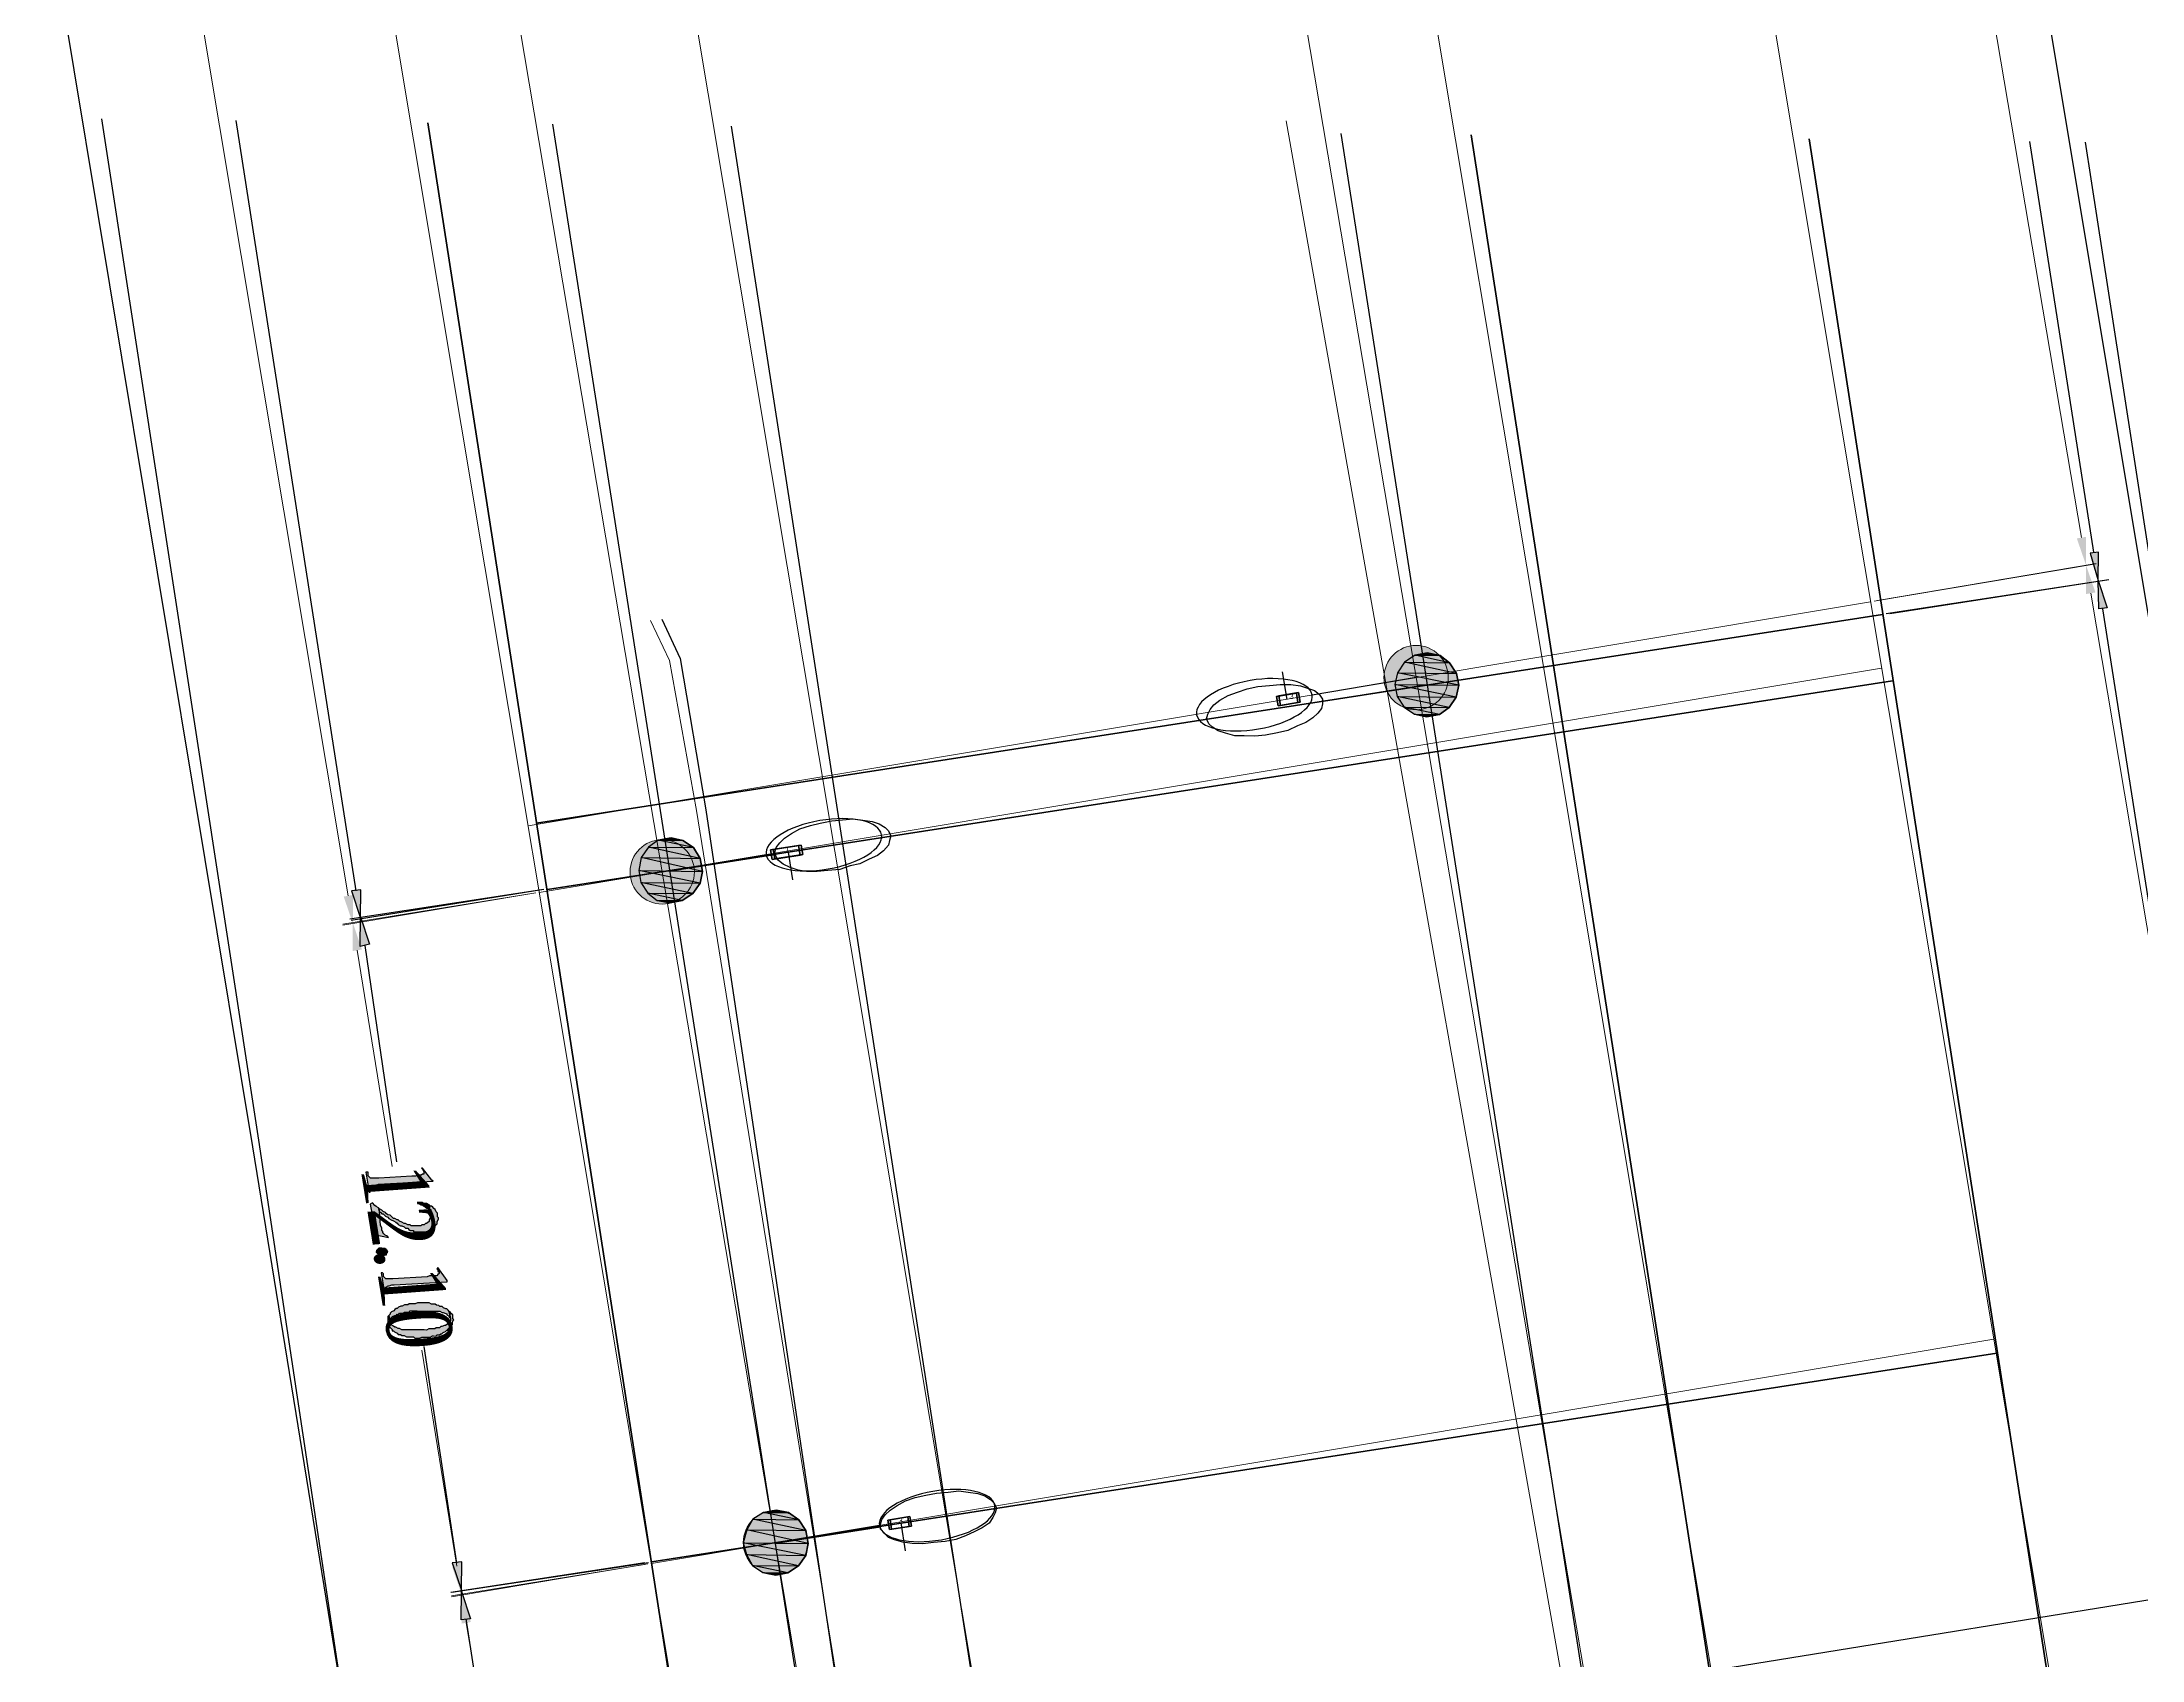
# Model space of a CAD drawing. Extents: x 2474 to 3317, y 1800 to 4862.
# Drawn here: x 2724.83 to 2762.17, y 4023.22 to 4052 of the extents above; entities that cross this region are included whole.
import ezdxf

# ---------------------------------------------------------------- set-up
doc = ezdxf.new("R2010")
doc.units = 0
doc.header["$MEASUREMENT"] = 0
for name, color, linetype in [('at_Entity', 7, 'Continuous'), ('at_Solid', 7, 'Continuous'), ('DLXLUM01', 2, 'Continuous'), ('DLXLUM03', 3, 'Continuous'), ('DLXLUMEX', 2, 'Continuous'), ('DLXSCENE', 7, 'Continuous')]:
    doc.layers.add(name, color=color, linetype=linetype)
doc.layers.add('ОСВЕЩЕНИЕ', color=7, linetype='Continuous', lineweight=15)
doc.layers.add('ситуация', color=7, linetype='Continuous', lineweight=15)
doc.styles.add('стиль2', font='times.ttf', dxfattribs={"width": 0.85, "oblique": 5, "height": 1.15})

# ---------------------------------------------------------------- blocks, each defined once
blk = doc.blocks.new('*U125')
for p, q in [((0.163, 0.112), (-0.19, 0.056)), ((-0.19, 0.056), (0.163, 0.112)), ((-0.151, 0.062), (-0.19, 0.056)), ((-0.19, 0.056), (-0.151, 0.062)), ((-0.19, 0.056), (-0.163, -0.112)), ((-0.163, -0.112), (-0.19, 0.056)), ((0.202, 0.118), (-0.151, 0.062)), ((-0.151, 0.062), (0.202, 0.118)), ((-0.151, 0.062), (-0.124, -0.106)), ((-0.124, -0.106), (-0.151, 0.062)), ((0.163, 0.112), (0.202, 0.118)), ((0.202, 0.118), (0.163, 0.112)), ((0.19, -0.056), (0.163, 0.112)), ((0.163, 0.112), (0.19, -0.056)), ((0.228, -0.05), (0.202, 0.118)), ((0.202, 0.118), (0.228, -0.05)), ((-0.163, -0.112), (0.19, -0.056)), ((0.19, -0.056), (-0.163, -0.112)), ((-0.163, -0.112), (-0.124, -0.106)), ((-0.124, -0.106), (-0.163, -0.112)), ((-0.124, -0.106), (0.228, -0.05)), ((0.228, -0.05), (-0.124, -0.106)), ((0.19, -0.056), (0.228, -0.05)), ((0.228, -0.05), (0.19, -0.056))]:
    blk.add_line(p, q)
at = {"color": 1}
blk.add_line((0.039, 0.006), (0.116, -0.488), dxfattribs=at)
at = {"layer": 'DLXLUMEX', "color": 7}
blk.add_text('3', height=0.1, dxfattribs=at).set_placement((0, 0))
blk = doc.blocks.new('*U126')
for p, q in [((0.235, 0.123), (-0.262, 0.045)), ((-0.262, 0.045), (0.235, 0.123)), ((-0.214, 0.053), (-0.262, 0.045)), ((-0.262, 0.045), (-0.214, 0.053)), ((-0.262, 0.045), (-0.235, -0.123)), ((-0.235, -0.123), (-0.262, 0.045)), ((0.283, 0.13), (-0.214, 0.053)), ((-0.214, 0.053), (0.283, 0.13)), ((-0.214, 0.053), (-0.187, -0.115)), ((-0.187, -0.115), (-0.214, 0.053)), ((0.235, 0.123), (0.283, 0.13)), ((0.283, 0.13), (0.235, 0.123)), ((0.262, -0.045), (0.235, 0.123)), ((0.235, 0.123), (0.262, -0.045)), ((0.31, -0.038), (0.283, 0.13)), ((0.283, 0.13), (0.31, -0.038)), ((-0.235, -0.123), (0.262, -0.045)), ((0.262, -0.045), (-0.235, -0.123)), ((-0.235, -0.123), (-0.187, -0.115)), ((-0.187, -0.115), (-0.235, -0.123)), ((-0.187, -0.115), (0.31, -0.038)), ((0.31, -0.038), (-0.187, -0.115)), ((0.262, -0.045), (0.31, -0.038)), ((0.31, -0.038), (0.262, -0.045))]:
    blk.add_line(p, q)
at = {"color": 1}
blk.add_line((0.048, 0.008), (0.125, -0.486), dxfattribs=at)
at = {"layer": 'DLXLUMEX', "color": 7}
blk.add_text('1', height=0.1, dxfattribs=at).set_placement((0, 0))
blk = doc.blocks.new('*U127')
at = {"color": 1}
blk.add_line((-0.039, -0.007), (-0.123, 0.486), dxfattribs=at)
for p, q in [((0.123, 0.107), (-0.229, 0.047)), ((-0.229, 0.047), (0.123, 0.107)), ((-0.19, 0.054), (-0.229, 0.047)), ((-0.229, 0.047), (-0.19, 0.054)), ((-0.229, 0.047), (-0.201, -0.12)), ((-0.201, -0.12), (-0.229, 0.047)), ((0.162, 0.114), (-0.19, 0.054)), ((-0.19, 0.054), (0.162, 0.114)), ((-0.19, 0.054), (-0.162, -0.114)), ((-0.162, -0.114), (-0.19, 0.054)), ((0.162, 0.114), (0.123, 0.107)), ((0.123, 0.107), (0.162, 0.114)), ((0.151, -0.06), (0.123, 0.107)), ((0.123, 0.107), (0.151, -0.06)), ((0.19, -0.054), (0.162, 0.114)), ((0.162, 0.114), (0.19, -0.054)), ((-0.201, -0.12), (0.151, -0.06)), ((0.151, -0.06), (-0.201, -0.12)), ((-0.162, -0.114), (-0.201, -0.12)), ((-0.201, -0.12), (-0.162, -0.114)), ((-0.162, -0.114), (0.19, -0.054)), ((0.19, -0.054), (-0.162, -0.114)), ((0.151, -0.06), (0.19, -0.054)), ((0.19, -0.054), (0.151, -0.06))]:
    blk.add_line(p, q)
at = {"layer": 'DLXLUMEX', "color": 7}
blk.add_text('3', height=0.1, dxfattribs=at).set_placement((0, 0))
blk = doc.blocks.new('*U218')
for p, q in [((2765.295, 4023.709), (2639.729, 4778.632)), ((2605.93, 4772.439), (2728.577, 4032.348)), ((2728.577, 4032.348), (2731.481, 4014.459))]:
    blk.add_line(p, q)

msp = doc.modelspace()

# ---------------------------------------------------------------- hatches: boundary and pattern name
at = {"layer": 'at_Solid'}
for points in [[(2761.398, 4042.926), (2761.25, 4042.907), (2761.392, 4042.422)], [(2761.554, 4041.937), (2761.407, 4041.918), (2761.392, 4042.422)], [(2749.062, 4040.969), (2748.933, 4040.782), (2749.984, 4040.769)], [(2749.252, 4041.093), (2749.062, 4040.969), (2749.86, 4040.96)], [(2749.062, 4040.969), (2749.86, 4040.96), (2749.984, 4040.769)], [(2749.463, 4041.133), (2749.252, 4041.093), (2749.693, 4041.088)], [(2749.252, 4041.093), (2749.693, 4041.088), (2749.86, 4040.96)], [(2748.933, 4040.782), (2748.889, 4040.572), (2750.023, 4040.559)], [(2748.889, 4040.572), (2748.928, 4040.361), (2749.979, 4040.349)], [(2748.889, 4040.572), (2750.023, 4040.559), (2749.979, 4040.349)], [(2748.933, 4040.782), (2749.984, 4040.769), (2750.023, 4040.559)], [(2748.928, 4040.361), (2749.052, 4040.171), (2749.851, 4040.162)], [(2748.928, 4040.361), (2749.979, 4040.349), (2749.851, 4040.162)], [(2749.052, 4040.171), (2749.24, 4040.043), (2749.681, 4040.037)], [(2749.052, 4040.171), (2749.851, 4040.162), (2749.681, 4040.037)], [(2749.24, 4040.043), (2749.681, 4040.037), (2749.449, 4039.998)], [(2735.617, 4037.68), (2735.489, 4037.493), (2736.539, 4037.48)], [(2735.787, 4037.804), (2735.617, 4037.68), (2736.416, 4037.671)], [(2735.617, 4037.68), (2736.416, 4037.671), (2736.539, 4037.48)], [(2736.018, 4037.844), (2735.787, 4037.804), (2736.228, 4037.799)], [(2735.787, 4037.804), (2736.228, 4037.799), (2736.416, 4037.671)], [(2735.489, 4037.493), (2735.444, 4037.262), (2736.579, 4037.249)], [(2735.444, 4037.262), (2735.484, 4037.052), (2736.534, 4037.039)], [(2735.444, 4037.262), (2736.579, 4037.249), (2736.534, 4037.039)], [(2735.489, 4037.493), (2736.539, 4037.48), (2736.579, 4037.249)], [(2730.502, 4036.921), (2730.334, 4036.902), (2730.496, 4036.416)], [(2735.484, 4037.052), (2735.608, 4036.861), (2736.406, 4036.852)], [(2735.484, 4037.052), (2736.534, 4037.039), (2736.406, 4036.852)], [(2735.608, 4036.861), (2735.774, 4036.733), (2736.216, 4036.728)], [(2735.608, 4036.861), (2736.406, 4036.852), (2736.216, 4036.728)], [(2730.659, 4035.952), (2730.491, 4035.912), (2730.497, 4036.437)], [(2735.774, 4036.733), (2736.216, 4036.728), (2736.005, 4036.688)], [(2731.787, 4031.737), (2731.766, 4031.758), (2731.6, 4031.97), (2731.62, 4031.907), (2731.62, 4031.886), (2731.62, 4031.865), (2731.599, 4031.865), (2731.578, 4031.844), (2731.557, 4031.844), (2731.536, 4031.845), (2731.515, 4031.845), (2731.472, 4031.824), (2731.409, 4031.825), (2730.821, 4031.79), (2730.779, 4031.79), (2730.737, 4031.791), (2730.716, 4031.791), (2730.695, 4031.791), (2730.674, 4031.792), (2730.653, 4031.813), (2730.632, 4031.834), (2730.632, 4031.855), (2730.633, 4031.897), (2730.591, 4031.898), (2730.65, 4031.54), (2730.671, 4031.54), (2730.671, 4031.582), (2730.672, 4031.624), (2730.693, 4031.644), (2730.714, 4031.665), (2730.735, 4031.665), (2730.777, 4031.664), (2730.819, 4031.685)], [(2731.6, 4031.97), (2731.579, 4031.97), (2731.6, 4031.949), (2731.621, 4031.928), (2731.62, 4031.907)], [(2730.997, 4030.737), (2730.977, 4030.759), (2730.935, 4030.78), (2730.914, 4030.801), (2730.893, 4030.823), (2730.894, 4030.844), (2730.873, 4030.865), (2730.873, 4030.886), (2730.873, 4030.907), (2730.853, 4030.949), (2730.835, 4031.201), (2730.815, 4031.265), (2730.773, 4031.286), (2730.752, 4031.307), (2730.71, 4031.35), (2730.668, 4031.329), (2730.767, 4030.782)], [(2731.863, 4031.105), (2731.864, 4031.168), (2731.843, 4031.19), (2731.823, 4031.232), (2731.802, 4031.253), (2731.781, 4031.274), (2731.76, 4031.296), (2731.739, 4031.296), (2731.719, 4031.317), (2731.738, 4031.149), (2731.737, 4031.128), (2731.737, 4031.107), (2731.737, 4031.086), (2731.715, 4031.044), (2731.715, 4031.023), (2731.694, 4031.002), (2731.673, 4030.982), (2731.652, 4030.982), (2731.63, 4030.961), (2731.588, 4030.961), (2731.567, 4030.941), (2731.525, 4030.941), (2731.483, 4030.942), (2731.462, 4030.942), (2731.441, 4030.942), (2731.399, 4030.943), (2731.378, 4030.964), (2731.336, 4030.964), (2731.295, 4030.986), (2731.274, 4030.986), (2731.232, 4031.008), (2731.19, 4031.029), (2731.169, 4031.05), (2731.148, 4031.051), (2731.106, 4031.072), (2731.085, 4031.072), (2731.065, 4031.094), (2731.044, 4031.115), (2731.023, 4031.136), (2730.981, 4031.137), (2730.96, 4031.158), (2730.94, 4031.179), (2730.898, 4031.201), (2730.877, 4031.222), (2730.835, 4031.243), (2730.815, 4031.265), (2730.835, 4031.201), (2730.835, 4031.18), (2730.856, 4031.18), (2730.876, 4031.159), (2730.897, 4031.159), (2730.918, 4031.137), (2730.939, 4031.116), (2730.981, 4031.095), (2731.001, 4031.073), (2731.043, 4031.052), (2731.085, 4031.03), (2731.127, 4031.009), (2731.147, 4030.988), (2731.168, 4030.966), (2731.21, 4030.945), (2731.231, 4030.945), (2731.273, 4030.923), (2731.294, 4030.902), (2731.336, 4030.901), (2731.356, 4030.88), (2731.377, 4030.859), (2731.419, 4030.858), (2731.44, 4030.858), (2731.44, 4030.837), (2731.482, 4030.837), (2731.524, 4030.836), (2731.545, 4030.836), (2731.587, 4030.835), (2731.608, 4030.835), (2731.629, 4030.835), (2731.65, 4030.835), (2731.692, 4030.834), (2731.713, 4030.855), (2731.734, 4030.855), (2731.777, 4030.875), (2731.798, 4030.896), (2731.819, 4030.917), (2731.819, 4030.938), (2731.841, 4030.959), (2731.862, 4030.979), (2731.862, 4031), (2731.862, 4031.021), (2731.884, 4031.063), (2731.884, 4031.084)], [(2731.719, 4031.317), (2731.677, 4031.339), (2731.614, 4031.339), (2731.593, 4031.361), (2731.551, 4031.361), (2731.509, 4031.362), (2731.509, 4031.341), (2731.53, 4031.34), (2731.572, 4031.319), (2731.593, 4031.319), (2731.613, 4031.297), (2731.655, 4031.276), (2731.676, 4031.255), (2731.697, 4031.254), (2731.718, 4031.233), (2731.717, 4031.191), (2731.738, 4031.17), (2731.738, 4031.149)], [(2730.974, 4030.485), (2730.973, 4030.464), (2730.952, 4030.444), (2730.952, 4030.423), (2730.931, 4030.423), (2730.888, 4030.402), (2730.846, 4030.403), (2730.826, 4030.424), (2730.805, 4030.445), (2730.784, 4030.467), (2730.785, 4030.509), (2730.806, 4030.529), (2730.827, 4030.55), (2730.848, 4030.55), (2730.869, 4030.55), (2730.89, 4030.549), (2730.932, 4030.549), (2730.953, 4030.528)], [(2732.039, 4029.948), (2732.039, 4029.969), (2731.874, 4030.202), (2731.894, 4030.117), (2731.893, 4030.096), (2731.872, 4030.076), (2731.851, 4030.055), (2731.83, 4030.055), (2731.809, 4030.055), (2731.767, 4030.056), (2731.725, 4030.056), (2731.683, 4030.036), (2731.073, 4030.001), (2731.052, 4030.001), (2731.01, 4030.002), (2730.968, 4030.002), (2730.947, 4030.002), (2730.926, 4030.024), (2730.905, 4030.045), (2730.906, 4030.087), (2730.885, 4030.108), (2730.864, 4030.108), (2730.923, 4029.751), (2730.944, 4029.771), (2730.944, 4029.792), (2730.945, 4029.834), (2730.945, 4029.855), (2730.987, 4029.876), (2731.008, 4029.876), (2731.051, 4029.896), (2731.093, 4029.896)], [(2731.874, 4030.202), (2731.852, 4030.181), (2731.873, 4030.16), (2731.873, 4030.139), (2731.894, 4030.117)], [(2732.136, 4029.295), (2732.137, 4029.358), (2732.116, 4029.379), (2732.095, 4029.401), (2732.075, 4029.422), (2732.094, 4029.296), (2732.094, 4029.275), (2732.094, 4029.254), (2732.073, 4029.233), (2732.051, 4029.212), (2732.03, 4029.191), (2732.009, 4029.171), (2731.988, 4029.171), (2731.945, 4029.15), (2731.924, 4029.15), (2731.903, 4029.13), (2731.882, 4029.13), (2731.84, 4029.13), (2731.819, 4029.11), (2731.777, 4029.11), (2731.735, 4029.111), (2731.714, 4029.111), (2731.672, 4029.09), (2731.63, 4029.091), (2731.588, 4029.091), (2731.546, 4029.092), (2731.504, 4029.092), (2731.462, 4029.093), (2731.441, 4029.093), (2731.398, 4029.094), (2731.356, 4029.094), (2731.335, 4029.094), (2731.293, 4029.095), (2731.272, 4029.095), (2731.251, 4029.095), (2731.23, 4029.096), (2731.189, 4029.117), (2731.168, 4029.117), (2731.126, 4029.139), (2731.105, 4029.139), (2731.084, 4029.16), (2731.042, 4029.182), (2731.043, 4029.203), (2731.022, 4029.224), (2731.002, 4029.35), (2730.981, 4029.33), (2730.981, 4029.309), (2730.981, 4029.288), (2730.98, 4029.267), (2730.98, 4029.225), (2730.98, 4029.204), (2731, 4029.161), (2731.021, 4029.14), (2731.042, 4029.119), (2731.062, 4029.098), (2731.062, 4029.077), (2731.083, 4029.076), (2731.104, 4029.055), (2731.146, 4029.034), (2731.166, 4029.012), (2731.208, 4029.012), (2731.229, 4028.991), (2731.271, 4028.99), (2731.313, 4028.969), (2731.334, 4028.968), (2731.376, 4028.968), (2731.397, 4028.968), (2731.439, 4028.967), (2731.46, 4028.946), (2731.502, 4028.945), (2731.544, 4028.945), (2731.586, 4028.965), (2731.607, 4028.965), (2731.649, 4028.965), (2731.691, 4028.964), (2731.733, 4028.964), (2731.775, 4028.984), (2731.796, 4028.984), (2731.838, 4028.983), (2731.86, 4029.004), (2731.902, 4029.004), (2731.923, 4029.024), (2731.944, 4029.024), (2731.965, 4029.045), (2732.008, 4029.065), (2732.029, 4029.086), (2732.05, 4029.086), (2732.05, 4029.107), (2732.071, 4029.128), (2732.093, 4029.149), (2732.114, 4029.169), (2732.135, 4029.19), (2732.135, 4029.211), (2732.136, 4029.253), (2732.157, 4029.274)], [(2732.075, 4029.422), (2732.054, 4029.443), (2732.033, 4029.464), (2732.012, 4029.465), (2731.97, 4029.486), (2731.95, 4029.507), (2731.908, 4029.508), (2731.887, 4029.529), (2731.845, 4029.53), (2731.824, 4029.551), (2731.782, 4029.551), (2731.761, 4029.552), (2731.719, 4029.573), (2731.677, 4029.574), (2731.656, 4029.574), (2731.614, 4029.574), (2731.572, 4029.575), (2731.551, 4029.575), (2731.509, 4029.576), (2731.467, 4029.555), (2731.425, 4029.556), (2731.404, 4029.556), (2731.362, 4029.556), (2731.341, 4029.536), (2731.299, 4029.536), (2731.278, 4029.536), (2731.235, 4029.516), (2731.214, 4029.516), (2731.172, 4029.495), (2731.151, 4029.475), (2731.13, 4029.475), (2731.109, 4029.454), (2731.087, 4029.433), (2731.045, 4029.413), (2731.024, 4029.392), (2731.024, 4029.371), (2731.002, 4029.35), (2731.022, 4029.224), (2731.022, 4029.245), (2731.022, 4029.266), (2731.044, 4029.287), (2731.044, 4029.308), (2731.065, 4029.329), (2731.107, 4029.349), (2731.128, 4029.349), (2731.15, 4029.37), (2731.171, 4029.369), (2731.192, 4029.39), (2731.234, 4029.39), (2731.255, 4029.389), (2731.276, 4029.41), (2731.318, 4029.41), (2731.36, 4029.409), (2731.381, 4029.43), (2731.423, 4029.43), (2731.465, 4029.429), (2731.507, 4029.429), (2731.528, 4029.428), (2731.549, 4029.428), (2731.592, 4029.428), (2731.634, 4029.427), (2731.655, 4029.427), (2731.697, 4029.426), (2731.739, 4029.426), (2731.76, 4029.426), (2731.802, 4029.425), (2731.844, 4029.425), (2731.886, 4029.424), (2731.907, 4029.424), (2731.948, 4029.402), (2731.969, 4029.402), (2732.011, 4029.381), (2732.032, 4029.38), (2732.032, 4029.359), (2732.074, 4029.338), (2732.073, 4029.317), (2732.094, 4029.296)], [(2737.474, 4025.724), (2737.366, 4025.536), (2738.417, 4025.524)], [(2737.664, 4025.847), (2737.474, 4025.724), (2738.293, 4025.714)], [(2737.474, 4025.724), (2738.293, 4025.714), (2738.417, 4025.524)], [(2737.896, 4025.887), (2737.664, 4025.847), (2738.105, 4025.842)], [(2737.664, 4025.847), (2738.105, 4025.842), (2738.293, 4025.714)], [(2737.366, 4025.536), (2737.301, 4025.305), (2738.456, 4025.292)], [(2737.301, 4025.305), (2737.361, 4025.095), (2738.412, 4025.082)], [(2737.301, 4025.305), (2738.456, 4025.292), (2738.412, 4025.082)], [(2737.366, 4025.536), (2738.417, 4025.524), (2738.456, 4025.292)], [(2732.296, 4024.965), (2732.127, 4024.946), (2732.29, 4024.46)], [(2737.361, 4025.095), (2737.464, 4024.904), (2738.284, 4024.895)], [(2737.361, 4025.095), (2738.412, 4025.082), (2738.284, 4024.895)], [(2737.464, 4024.904), (2737.652, 4024.776), (2738.093, 4024.771)], [(2737.464, 4024.904), (2738.284, 4024.895), (2738.093, 4024.771)], [(2737.652, 4024.776), (2738.093, 4024.771), (2737.882, 4024.731)], [(2732.452, 4023.954), (2732.284, 4023.935), (2732.29, 4024.439)]]:
    msp.add_hatch(color=256, dxfattribs=at).paths.add_polyline_path(points)
at = {"layer": 'ОСВЕЩЕНИЕ', "linetype": 'Continuous', "lineweight": 18}
h = msp.add_hatch(color=7, dxfattribs=at)
edge = h.paths.add_edge_path()
edge.add_arc((2749.266, 4040.695), 0.572, 0, 360)
h = msp.add_hatch(color=7, dxfattribs=at)
edge = h.paths.add_edge_path()
edge.add_arc((2735.861, 4037.239), 0.572, 0, 360)
h = msp.add_hatch(color=7, dxfattribs=at)
edge = h.paths.add_edge_path()
edge.add_arc((2737.874, 4025.308), 0.572, 0, 360)

# ---------------------------------------------------------------- linework, layer by layer
at = {"layer": 'at_Entity', "color": 0}
for points in [[(2725.893, 4050.633), (2728.685, 4032.466), (2741.163, 3949.469)], [(2730.418, 4036.901), (2728.288, 4050.605)], [(2761.314, 4042.927), (2760.18, 4050.232)], [(2777.489, 3949.044), (2765.309, 4023.402), (2761.168, 4050.22)], [(2761.398, 4042.926), (2761.25, 4042.907), (2761.392, 4042.422), (2761.398, 4042.926)], [(2757.624, 4041.836), (2761.581, 4042.441)], [(2757.687, 4041.835), (2761.581, 4042.441)], [(2761.554, 4041.937), (2761.407, 4041.918), (2761.392, 4042.422), (2761.554, 4041.937)], [(2735.854, 4041.733), (2736.182, 4041.036), (2736.634, 4038.341), (2739.576, 4018.66), (2739.37, 4011.791), (2739.081, 4010.387), (2738.733, 4009.424), (2738.345, 4008.546), (2737.488, 4007.191), (2736.146, 4005.588), (2735.126, 4004.592), (2734.383, 4003.949), (2732.773, 4002.854), (2731.209, 4002.053), (2730.09, 4001.604), (2728.194, 4001.227), (2699.412, 3996.289), (2693.225, 3997.202), (2689.137, 3998.027)], [(2761.47, 4041.917), (2766.046, 4012.719)], [(2750.023, 4040.559), (2749.984, 4040.769), (2749.86, 4040.96), (2749.693, 4041.088), (2749.463, 4041.133), (2749.252, 4041.093), (2749.062, 4040.969), (2748.933, 4040.782), (2748.889, 4040.572), (2748.928, 4040.361), (2749.052, 4040.171), (2749.24, 4040.043), (2749.449, 4039.998), (2749.681, 4040.037), (2749.851, 4040.162), (2749.979, 4040.349), (2750.023, 4040.559), (2750.023, 4040.559)], [(2750.023, 4040.559), (2749.984, 4040.769), (2749.86, 4040.96), (2749.693, 4041.088), (2749.463, 4041.133), (2749.252, 4041.093), (2749.062, 4040.969), (2748.933, 4040.782), (2748.889, 4040.572), (2748.928, 4040.361), (2749.052, 4040.171), (2749.24, 4040.043), (2749.449, 4039.998), (2749.681, 4040.037), (2749.851, 4040.162), (2749.979, 4040.349), (2750.023, 4040.559), (2750.023, 4040.559)], [(2749.062, 4040.969), (2748.933, 4040.782), (2749.984, 4040.769), (2749.062, 4040.969)], [(2749.252, 4041.093), (2749.062, 4040.969), (2749.86, 4040.96), (2749.252, 4041.093)], [(2749.062, 4040.969), (2749.86, 4040.96), (2749.984, 4040.769), (2749.062, 4040.969)], [(2749.463, 4041.133), (2749.252, 4041.093), (2749.693, 4041.088), (2749.463, 4041.133)], [(2749.252, 4041.093), (2749.693, 4041.088), (2749.86, 4040.96), (2749.252, 4041.093)], [(2745.541, 4039.96), (2745.563, 4040.044), (2745.606, 4040.127), (2745.67, 4040.21), (2745.776, 4040.293), (2745.924, 4040.376), (2746.093, 4040.437), (2746.261, 4040.498), (2746.451, 4040.538), (2746.661, 4040.556), (2746.851, 4040.575), (2747.04, 4040.573), (2747.208, 4040.55), (2747.333, 4040.506), (2747.459, 4040.463), (2747.542, 4040.399), (2747.604, 4040.314), (2747.603, 4040.23), (2747.581, 4040.146), (2747.517, 4040.063), (2747.432, 4039.98), (2747.305, 4039.897), (2747.157, 4039.836), (2746.988, 4039.754), (2746.799, 4039.714), (2746.588, 4039.674), (2746.399, 4039.656), (2746.21, 4039.658), (2746.042, 4039.66), (2745.874, 4039.704), (2745.748, 4039.747), (2745.644, 4039.812), (2745.582, 4039.875), (2745.541, 4039.96), (2745.541, 4039.96)], [(2749.456, 4040.565), (2747.604, 4040.272)], [(2748.933, 4040.782), (2748.889, 4040.572), (2750.023, 4040.559), (2748.933, 4040.782)], [(2748.889, 4040.572), (2748.928, 4040.361), (2749.979, 4040.349), (2748.889, 4040.572)], [(2748.889, 4040.572), (2750.023, 4040.559), (2749.979, 4040.349), (2748.889, 4040.572)], [(2748.933, 4040.782), (2749.984, 4040.769), (2750.023, 4040.559), (2748.933, 4040.782)], [(2748.928, 4040.361), (2749.052, 4040.171), (2749.851, 4040.162), (2748.928, 4040.361)], [(2748.928, 4040.361), (2749.979, 4040.349), (2749.851, 4040.162), (2748.928, 4040.361)], [(2749.052, 4040.171), (2749.24, 4040.043), (2749.681, 4040.037), (2749.052, 4040.171)], [(2749.052, 4040.171), (2749.851, 4040.162), (2749.681, 4040.037), (2749.052, 4040.171)], [(2749.24, 4040.043), (2749.681, 4040.037), (2749.449, 4039.998), (2749.24, 4040.043)], [(2739.927, 4037.882), (2739.905, 4037.798), (2739.883, 4037.715), (2739.798, 4037.611), (2739.692, 4037.528), (2739.544, 4037.466), (2739.375, 4037.384), (2739.206, 4037.344), (2739.017, 4037.283), (2738.806, 4037.265), (2738.617, 4037.246), (2738.428, 4037.248), (2738.281, 4037.271), (2738.134, 4037.315), (2738.009, 4037.379), (2737.926, 4037.443), (2737.885, 4037.507), (2737.865, 4037.591), (2737.887, 4037.675), (2737.951, 4037.758), (2738.036, 4037.841), (2738.163, 4037.924), (2738.311, 4038.006), (2738.5, 4038.067), (2738.669, 4038.107), (2738.88, 4038.147), (2739.069, 4038.165), (2739.258, 4038.184), (2739.426, 4038.161), (2739.594, 4038.138), (2739.72, 4038.095), (2739.824, 4038.03), (2739.886, 4037.967), (2739.927, 4037.882), (2739.927, 4037.882)], [(2736.579, 4037.249), (2736.539, 4037.48), (2736.416, 4037.671), (2736.228, 4037.799), (2736.018, 4037.844), (2735.787, 4037.804), (2735.617, 4037.68), (2735.489, 4037.493), (2735.444, 4037.262), (2735.484, 4037.052), (2735.608, 4036.861), (2735.774, 4036.733), (2736.005, 4036.688), (2736.216, 4036.728), (2736.406, 4036.852), (2736.534, 4037.039), (2736.579, 4037.249), (2736.579, 4037.249)], [(2736.579, 4037.249), (2736.539, 4037.48), (2736.416, 4037.671), (2736.228, 4037.799), (2736.018, 4037.844), (2735.787, 4037.804), (2735.617, 4037.68), (2735.489, 4037.493), (2735.444, 4037.262), (2735.484, 4037.052), (2735.608, 4036.861), (2735.774, 4036.733), (2736.005, 4036.688), (2736.216, 4036.728), (2736.406, 4036.852), (2736.534, 4037.039), (2736.579, 4037.249), (2736.579, 4037.249)], [(2735.617, 4037.68), (2735.489, 4037.493), (2736.539, 4037.48), (2735.617, 4037.68)], [(2735.787, 4037.804), (2735.617, 4037.68), (2736.416, 4037.671), (2735.787, 4037.804)], [(2735.617, 4037.68), (2736.416, 4037.671), (2736.539, 4037.48), (2735.617, 4037.68)], [(2736.018, 4037.844), (2735.787, 4037.804), (2736.228, 4037.799), (2736.018, 4037.844)], [(2735.787, 4037.804), (2736.228, 4037.799), (2736.416, 4037.671), (2735.787, 4037.804)], [(2736.012, 4037.256), (2737.864, 4037.549)], [(2735.489, 4037.493), (2735.444, 4037.262), (2736.579, 4037.249), (2735.489, 4037.493)], [(2735.444, 4037.262), (2735.484, 4037.052), (2736.534, 4037.039), (2735.444, 4037.262)], [(2735.444, 4037.262), (2736.579, 4037.249), (2736.534, 4037.039), (2735.444, 4037.262)], [(2735.489, 4037.493), (2736.539, 4037.48), (2736.579, 4037.249), (2735.489, 4037.493)], [(2733.759, 4036.925), (2730.307, 4036.398)], [(2733.759, 4036.925), (2730.328, 4036.376)], [(2730.502, 4036.921), (2730.334, 4036.902), (2730.496, 4036.416), (2730.502, 4036.921)], [(2735.484, 4037.052), (2735.608, 4036.861), (2736.406, 4036.852), (2735.484, 4037.052)], [(2735.484, 4037.052), (2736.534, 4037.039), (2736.406, 4036.852), (2735.484, 4037.052)], [(2735.608, 4036.861), (2735.774, 4036.733), (2736.216, 4036.728), (2735.608, 4036.861)], [(2735.608, 4036.861), (2736.406, 4036.852), (2736.216, 4036.728), (2735.608, 4036.861)], [(2730.659, 4035.952), (2730.491, 4035.912), (2730.497, 4036.437), (2730.659, 4035.952)], [(2735.774, 4036.733), (2736.216, 4036.728), (2736.005, 4036.688), (2735.774, 4036.733)], [(2730.575, 4035.932), (2731.139, 4032.08)], [(2731.787, 4031.737), (2731.766, 4031.758), (2731.6, 4031.97), (2731.62, 4031.907), (2731.62, 4031.886), (2731.62, 4031.865), (2731.599, 4031.865), (2731.578, 4031.844), (2731.557, 4031.844), (2731.536, 4031.845), (2731.515, 4031.845), (2731.472, 4031.824), (2731.409, 4031.825), (2730.821, 4031.79), (2730.779, 4031.79), (2730.737, 4031.791), (2730.716, 4031.791), (2730.695, 4031.791), (2730.674, 4031.792), (2730.653, 4031.813), (2730.653, 4031.813), (2730.632, 4031.834), (2730.632, 4031.855), (2730.633, 4031.897), (2730.591, 4031.898), (2730.65, 4031.54), (2730.671, 4031.54), (2730.671, 4031.54), (2730.671, 4031.582), (2730.672, 4031.624), (2730.672, 4031.624), (2730.693, 4031.644), (2730.714, 4031.665), (2730.714, 4031.665), (2730.735, 4031.665), (2730.777, 4031.664), (2730.819, 4031.685), (2731.787, 4031.737)], [(2731.6, 4031.97), (2731.579, 4031.97), (2731.6, 4031.949), (2731.621, 4031.928), (2731.62, 4031.907), (2731.6, 4031.97)], [(2730.997, 4030.737), (2730.977, 4030.759), (2730.977, 4030.759), (2730.935, 4030.78), (2730.914, 4030.801), (2730.914, 4030.801), (2730.893, 4030.823), (2730.894, 4030.844), (2730.873, 4030.865), (2730.873, 4030.886), (2730.873, 4030.907), (2730.853, 4030.949), (2730.835, 4031.201), (2730.815, 4031.265), (2730.773, 4031.286), (2730.752, 4031.307), (2730.71, 4031.35), (2730.668, 4031.329), (2730.767, 4030.782), (2730.997, 4030.737)], [(2731.863, 4031.105), (2731.864, 4031.168), (2731.843, 4031.19), (2731.823, 4031.232), (2731.802, 4031.253), (2731.781, 4031.274), (2731.76, 4031.296), (2731.739, 4031.296), (2731.719, 4031.317), (2731.738, 4031.149), (2731.737, 4031.128), (2731.737, 4031.107), (2731.737, 4031.086), (2731.715, 4031.044), (2731.715, 4031.023), (2731.694, 4031.002), (2731.673, 4030.982), (2731.652, 4030.982), (2731.63, 4030.961), (2731.588, 4030.961), (2731.567, 4030.941), (2731.525, 4030.941), (2731.525, 4030.941), (2731.483, 4030.942), (2731.462, 4030.942), (2731.441, 4030.942), (2731.399, 4030.943), (2731.378, 4030.964), (2731.336, 4030.964), (2731.295, 4030.986), (2731.274, 4030.986), (2731.232, 4031.008), (2731.19, 4031.029), (2731.19, 4031.029), (2731.169, 4031.05), (2731.148, 4031.051), (2731.106, 4031.072), (2731.085, 4031.072), (2731.065, 4031.094), (2731.044, 4031.115), (2731.023, 4031.136), (2730.981, 4031.137), (2730.96, 4031.158), (2730.94, 4031.179), (2730.898, 4031.201), (2730.877, 4031.222), (2730.835, 4031.243), (2730.815, 4031.265), (2730.835, 4031.201), (2730.835, 4031.201), (2730.835, 4031.18), (2730.856, 4031.18), (2730.876, 4031.159), (2730.897, 4031.159), (2730.918, 4031.137), (2730.939, 4031.116), (2730.981, 4031.095), (2731.001, 4031.073), (2731.043, 4031.052), (2731.085, 4031.03), (2731.127, 4031.009), (2731.147, 4030.988), (2731.168, 4030.966), (2731.21, 4030.945), (2731.231, 4030.945), (2731.273, 4030.923), (2731.294, 4030.902), (2731.336, 4030.901), (2731.356, 4030.88), (2731.377, 4030.859), (2731.419, 4030.858), (2731.44, 4030.858), (2731.44, 4030.837), (2731.482, 4030.837), (2731.524, 4030.836), (2731.545, 4030.836), (2731.587, 4030.835), (2731.608, 4030.835), (2731.629, 4030.835), (2731.65, 4030.835), (2731.692, 4030.834), (2731.713, 4030.855), (2731.734, 4030.855), (2731.777, 4030.875), (2731.798, 4030.896), (2731.819, 4030.917), (2731.819, 4030.938), (2731.841, 4030.959), (2731.862, 4030.979), (2731.862, 4031), (2731.862, 4031.021), (2731.884, 4031.063), (2731.884, 4031.084), (2731.863, 4031.105)], [(2731.719, 4031.317), (2731.677, 4031.339), (2731.614, 4031.339), (2731.593, 4031.361), (2731.551, 4031.361), (2731.509, 4031.362), (2731.509, 4031.341), (2731.53, 4031.34), (2731.572, 4031.319), (2731.593, 4031.319), (2731.613, 4031.297), (2731.655, 4031.276), (2731.676, 4031.255), (2731.697, 4031.254), (2731.718, 4031.233), (2731.717, 4031.191), (2731.738, 4031.17), (2731.738, 4031.149), (2731.719, 4031.317)], [(2730.974, 4030.485), (2730.973, 4030.464), (2730.952, 4030.444), (2730.952, 4030.423), (2730.931, 4030.423), (2730.888, 4030.402), (2730.888, 4030.402), (2730.846, 4030.403), (2730.826, 4030.424), (2730.826, 4030.424), (2730.805, 4030.445), (2730.784, 4030.467), (2730.784, 4030.467), (2730.785, 4030.509), (2730.806, 4030.529), (2730.806, 4030.529), (2730.827, 4030.55), (2730.848, 4030.55), (2730.869, 4030.55), (2730.89, 4030.549), (2730.932, 4030.549), (2730.932, 4030.549), (2730.953, 4030.528), (2730.974, 4030.485), (2730.974, 4030.485), (2730.974, 4030.485), (2730.974, 4030.485)], [(2732.039, 4029.948), (2732.039, 4029.969), (2731.874, 4030.202), (2731.894, 4030.117), (2731.893, 4030.096), (2731.872, 4030.076), (2731.872, 4030.076), (2731.851, 4030.055), (2731.83, 4030.055), (2731.809, 4030.055), (2731.767, 4030.056), (2731.725, 4030.056), (2731.683, 4030.036), (2731.073, 4030.001), (2731.052, 4030.001), (2731.01, 4030.002), (2730.968, 4030.002), (2730.947, 4030.002), (2730.947, 4030.002), (2730.926, 4030.024), (2730.926, 4030.024), (2730.905, 4030.045), (2730.906, 4030.087), (2730.885, 4030.108), (2730.864, 4030.108), (2730.923, 4029.751), (2730.944, 4029.771), (2730.944, 4029.771), (2730.944, 4029.792), (2730.945, 4029.834), (2730.945, 4029.855), (2730.945, 4029.855), (2730.987, 4029.876), (2730.987, 4029.876), (2731.008, 4029.876), (2731.051, 4029.896), (2731.093, 4029.896), (2732.039, 4029.948)], [(2731.874, 4030.202), (2731.852, 4030.181), (2731.873, 4030.16), (2731.873, 4030.139), (2731.894, 4030.117), (2731.874, 4030.202)], [(2732.136, 4029.295), (2732.137, 4029.358), (2732.116, 4029.379), (2732.095, 4029.401), (2732.075, 4029.422), (2732.094, 4029.296), (2732.094, 4029.275), (2732.094, 4029.254), (2732.073, 4029.233), (2732.051, 4029.212), (2732.03, 4029.191), (2732.009, 4029.171), (2731.988, 4029.171), (2731.945, 4029.15), (2731.924, 4029.15), (2731.903, 4029.13), (2731.882, 4029.13), (2731.84, 4029.13), (2731.819, 4029.11), (2731.777, 4029.11), (2731.735, 4029.111), (2731.714, 4029.111), (2731.672, 4029.09), (2731.63, 4029.091), (2731.588, 4029.091), (2731.546, 4029.092), (2731.504, 4029.092), (2731.462, 4029.093), (2731.441, 4029.093), (2731.398, 4029.094), (2731.356, 4029.094), (2731.335, 4029.094), (2731.293, 4029.095), (2731.272, 4029.095), (2731.251, 4029.095), (2731.23, 4029.096), (2731.189, 4029.117), (2731.168, 4029.117), (2731.126, 4029.139), (2731.105, 4029.139), (2731.084, 4029.16), (2731.084, 4029.16), (2731.042, 4029.182), (2731.043, 4029.203), (2731.022, 4029.224), (2731.002, 4029.35), (2730.981, 4029.33), (2730.981, 4029.309), (2730.981, 4029.288), (2730.98, 4029.267), (2730.98, 4029.225), (2730.98, 4029.225), (2730.98, 4029.204), (2731, 4029.161), (2731.021, 4029.14), (2731.042, 4029.119), (2731.062, 4029.098), (2731.062, 4029.077), (2731.083, 4029.076), (2731.104, 4029.055), (2731.146, 4029.034), (2731.166, 4029.012), (2731.208, 4029.012), (2731.229, 4028.991), (2731.271, 4028.99), (2731.271, 4028.99), (2731.313, 4028.969), (2731.334, 4028.968), (2731.376, 4028.968), (2731.397, 4028.968), (2731.439, 4028.967), (2731.46, 4028.946), (2731.502, 4028.945), (2731.544, 4028.945), (2731.586, 4028.965), (2731.607, 4028.965), (2731.607, 4028.965), (2731.649, 4028.965), (2731.691, 4028.964), (2731.733, 4028.964), (2731.775, 4028.984), (2731.796, 4028.984), (2731.838, 4028.983), (2731.86, 4029.004), (2731.902, 4029.004), (2731.923, 4029.024), (2731.944, 4029.024), (2731.965, 4029.045), (2732.008, 4029.065), (2732.029, 4029.086), (2732.05, 4029.086), (2732.05, 4029.107), (2732.071, 4029.128), (2732.093, 4029.149), (2732.114, 4029.169), (2732.135, 4029.19), (2732.135, 4029.211), (2732.136, 4029.253), (2732.157, 4029.274), (2732.136, 4029.295)], [(2732.075, 4029.422), (2732.054, 4029.443), (2732.033, 4029.464), (2732.012, 4029.465), (2731.97, 4029.486), (2731.95, 4029.507), (2731.908, 4029.508), (2731.887, 4029.529), (2731.845, 4029.53), (2731.845, 4029.53), (2731.824, 4029.551), (2731.782, 4029.551), (2731.761, 4029.552), (2731.719, 4029.573), (2731.677, 4029.574), (2731.656, 4029.574), (2731.614, 4029.574), (2731.572, 4029.575), (2731.551, 4029.575), (2731.509, 4029.576), (2731.467, 4029.555), (2731.425, 4029.556), (2731.404, 4029.556), (2731.362, 4029.556), (2731.341, 4029.536), (2731.299, 4029.536), (2731.278, 4029.536), (2731.235, 4029.516), (2731.214, 4029.516), (2731.172, 4029.495), (2731.151, 4029.475), (2731.13, 4029.475), (2731.109, 4029.454), (2731.087, 4029.433), (2731.045, 4029.413), (2731.024, 4029.392), (2731.024, 4029.371), (2731.002, 4029.35), (2731.022, 4029.224), (2731.022, 4029.245), (2731.022, 4029.266), (2731.044, 4029.287), (2731.044, 4029.308), (2731.065, 4029.329), (2731.107, 4029.349), (2731.128, 4029.349), (2731.15, 4029.37), (2731.171, 4029.369), (2731.192, 4029.39), (2731.234, 4029.39), (2731.255, 4029.389), (2731.276, 4029.41), (2731.318, 4029.41), (2731.36, 4029.409), (2731.381, 4029.43), (2731.423, 4029.43), (2731.465, 4029.429), (2731.507, 4029.429), (2731.528, 4029.428), (2731.549, 4029.428), (2731.592, 4029.428), (2731.634, 4029.427), (2731.655, 4029.427), (2731.697, 4029.426), (2731.739, 4029.426), (2731.76, 4029.426), (2731.802, 4029.425), (2731.844, 4029.425), (2731.886, 4029.424), (2731.907, 4029.424), (2731.948, 4029.402), (2731.969, 4029.402), (2732.011, 4029.381), (2732.032, 4029.38), (2732.032, 4029.359), (2732.074, 4029.338), (2732.073, 4029.317), (2732.094, 4029.296), (2732.075, 4029.422)], [(2732.212, 4024.945), (2731.626, 4028.797)], [(2741.805, 4025.925), (2741.783, 4025.841), (2741.74, 4025.758), (2741.675, 4025.654), (2741.548, 4025.571), (2741.422, 4025.509), (2741.252, 4025.427), (2741.084, 4025.366), (2740.894, 4025.326), (2740.684, 4025.308), (2740.494, 4025.289), (2740.305, 4025.291), (2740.137, 4025.314), (2739.991, 4025.358), (2739.886, 4025.401), (2739.803, 4025.486), (2739.741, 4025.55), (2739.742, 4025.634), (2739.764, 4025.718), (2739.828, 4025.801), (2739.913, 4025.884), (2740.04, 4025.967), (2740.188, 4026.049), (2740.357, 4026.11), (2740.547, 4026.15), (2740.736, 4026.19), (2740.946, 4026.208), (2741.136, 4026.227), (2741.304, 4026.204), (2741.471, 4026.181), (2741.597, 4026.138), (2741.701, 4026.073), (2741.764, 4026.01), (2741.805, 4025.925), (2741.805, 4025.925)], [(2738.456, 4025.292), (2738.417, 4025.524), (2738.293, 4025.714), (2738.105, 4025.842), (2737.896, 4025.887), (2737.664, 4025.847), (2737.474, 4025.724), (2737.366, 4025.536), (2737.301, 4025.305), (2737.361, 4025.095), (2737.464, 4024.904), (2737.652, 4024.776), (2737.882, 4024.731), (2738.093, 4024.771), (2738.284, 4024.895), (2738.412, 4025.082), (2738.456, 4025.292), (2738.456, 4025.292)], [(2738.456, 4025.292), (2738.417, 4025.524), (2738.293, 4025.714), (2738.105, 4025.842), (2737.896, 4025.887), (2737.664, 4025.847), (2737.474, 4025.724), (2737.366, 4025.536), (2737.301, 4025.305), (2737.361, 4025.095), (2737.464, 4024.904), (2737.652, 4024.776), (2737.882, 4024.731), (2738.093, 4024.771), (2738.284, 4024.895), (2738.412, 4025.082), (2738.456, 4025.292), (2738.456, 4025.292)], [(2737.474, 4025.724), (2737.366, 4025.536), (2738.417, 4025.524), (2737.474, 4025.724)], [(2737.664, 4025.847), (2737.474, 4025.724), (2738.293, 4025.714), (2737.664, 4025.847)], [(2737.474, 4025.724), (2738.293, 4025.714), (2738.417, 4025.524), (2737.474, 4025.724)], [(2737.896, 4025.887), (2737.664, 4025.847), (2738.105, 4025.842), (2737.896, 4025.887)], [(2737.664, 4025.847), (2738.105, 4025.842), (2738.293, 4025.714), (2737.664, 4025.847)], [(2737.889, 4025.299), (2739.742, 4025.592)], [(2737.366, 4025.536), (2737.301, 4025.305), (2738.456, 4025.292), (2737.366, 4025.536)], [(2737.301, 4025.305), (2737.361, 4025.095), (2738.412, 4025.082), (2737.301, 4025.305)], [(2737.301, 4025.305), (2738.456, 4025.292), (2738.412, 4025.082), (2737.301, 4025.305)], [(2737.366, 4025.536), (2738.417, 4025.524), (2738.456, 4025.292), (2737.366, 4025.536)], [(2768.904, 4025.356), (2749.431, 4022.201)], [(2735.553, 4024.948), (2732.1, 4024.421)], [(2735.616, 4024.947), (2732.121, 4024.42)], [(2732.296, 4024.965), (2732.127, 4024.946), (2732.29, 4024.46), (2732.296, 4024.965)], [(2737.361, 4025.095), (2737.464, 4024.904), (2738.284, 4024.895), (2737.361, 4025.095)], [(2737.361, 4025.095), (2738.412, 4025.082), (2738.284, 4024.895), (2737.361, 4025.095)], [(2737.464, 4024.904), (2737.652, 4024.776), (2738.093, 4024.771), (2737.464, 4024.904)], [(2737.464, 4024.904), (2738.284, 4024.895), (2738.093, 4024.771), (2737.464, 4024.904)], [(2737.652, 4024.776), (2738.093, 4024.771), (2737.882, 4024.731), (2737.652, 4024.776)], [(2732.452, 4023.954), (2732.284, 4023.935), (2732.29, 4024.439), (2732.452, 4023.954)], [(2732.368, 4023.955), (2735.886, 4001.305)]]:
    msp.add_lwpolyline(points, dxfattribs=at)
at = {"layer": 'at_Entity', "color": 4}
for points in [[(2747.403, 3949.396), (2731.691, 4050.565), (2747.403, 3949.396), (2747.403, 3949.396)], [(2752.781, 3949.333), (2737.091, 4050.502)], [(2765.933, 3949.179), (2750.243, 4050.348), (2765.933, 3949.179), (2765.933, 3949.179)], [(2771.942, 3949.109), (2756.252, 4050.278), (2771.942, 3949.109), (2771.942, 3949.109)], [(2733.626, 4038.103), (2757.561, 4041.816), (2733.626, 4038.103), (2733.626, 4038.103)], [(2733.822, 4036.924), (2757.736, 4040.637), (2733.822, 4036.924), (2733.822, 4036.924)], [(2735.679, 4024.967), (2759.592, 4028.68), (2735.679, 4024.967), (2735.679, 4024.967)]]:
    msp.add_lwpolyline(points, dxfattribs=at)
at = {"layer": 'at_Entity', "color": 1}
for points in [[(2745.651, 3975.703), (2733.918, 4050.539)], [(2759.292, 3977.813), (2747.932, 4050.375)]]:
    msp.add_lwpolyline(points, dxfattribs=at)
at = {"layer": 'ОСВЕЩЕНИЕ', "color": 1, "linetype": 'Continuous'}
for p, q in [((2759.829, 3978.08), (2612.451, 4851.745)), ((2746.224, 3975.807), (2598.847, 4849.473))]:
    msp.add_line(p, q, dxfattribs=at)
at = {"layer": 'ОСВЕЩЕНИЕ', "color": 7, "linetype": 'Continuous', "lineweight": 18}
for centre in [(2749.266, 4040.695), (2749.266, 4040.695), (2735.861, 4037.239), (2735.861, 4037.239), (2737.874, 4025.308), (2737.874, 4025.308)]:
    msp.add_circle(centre, 0.572, dxfattribs=at)
at = {"layer": 'ситуация', "color": 4}
for p, q in [((3098.637, 1851.95), (2595.929, 4861.514)), ((3098.637, 1851.95), (2595.929, 4861.514)), ((3104.016, 1851.95), (2601.349, 4861.269)), ((3115.862, 1859.763), (2614.599, 4860.672)), ((3115.862, 1859.763), (2614.599, 4860.672)), ((3123.173, 1851.95), (2620.651, 4860.4)), ((3123.173, 1851.95), (2620.651, 4860.4)), ((2733.477, 4038.058), (2757.346, 4042.045)), ((2733.477, 4038.058), (2757.346, 4042.045)), ((2733.674, 4036.874), (2757.544, 4040.861)), ((2733.674, 4036.874), (2757.544, 4040.861)), ((2735.668, 4024.939), (2759.538, 4028.927)), ((2735.668, 4024.939), (2759.538, 4028.927))]:
    msp.add_line(p, q, dxfattribs=at)
at = {"layer": 'ситуация'}
for p, q in [((2761.096, 4043.185), (2758.665, 4057.572)), ((2730.279, 4036.814), (2727.285, 4054.739)), ((2757.408, 4042.055), (2761.357, 4042.719)), ((2757.47, 4042.066), (2761.357, 4042.722)), ((2761.263, 4042.196), (2766.158, 4013.063)), ((2733.613, 4036.864), (2730.181, 4036.309)), ((2733.613, 4036.864), (2730.184, 4036.291)), ((2730.439, 4035.844), (2731.061, 4031.998)), ((2732.211, 4024.887), (2731.589, 4028.733)), ((2735.545, 4024.919), (2732.113, 4024.364)), ((2735.606, 4024.929), (2732.116, 4024.346)), ((2732.376, 4023.883), (2736.148, 4001.3))]:
    msp.add_line(p, q, dxfattribs=at)
at = {"layer": 'ситуация', "linetype": 'Continuous', "lineweight": 18}
for p, q in [((2750.635, 4029.818), (2746.953, 4050.599)), ((2735.653, 4041.711), (2735.99, 4041.001)), ((2735.99, 4041.001), (2736.471, 4038.332)), ((2736.471, 4038.332), (2739.642, 4018.675)), ((2752.981, 4016.566), (2750.635, 4029.818))]:
    msp.add_line(p, q, dxfattribs=at)
at = {"layer": 'ситуация', "color": 0, "lineweight": 25}
for p, q in [((2749.266, 4040.695), (2747.417, 4040.385)), ((2735.861, 4037.239), (2737.711, 4037.549)), ((2737.874, 4025.308), (2739.723, 4025.618))]:
    msp.add_line(p, q, dxfattribs=at)
at = {"layer": 'ситуация', "color": 0, "lineweight": 25, "extrusion": (0, 0, -1)}
for centre, major_axis in [((2746.39, 4040.213), (-1.026, -0.178)), ((2738.737, 4037.722), (1.026, 0.178)), ((2740.75, 4025.79), (1.026, 0.178))]:
    msp.add_ellipse(centre, major_axis=major_axis, ratio=0.418921, dxfattribs=at)
at = {"layer": 'ситуация'}
for points in [[(2761.178, 4043.199), (2761.014, 4043.171), (2761.179, 4042.692)], [(2761.345, 4042.21), (2761.18, 4042.182), (2761.18, 4042.689)], [(2730.361, 4036.828), (2730.197, 4036.8), (2730.362, 4036.321)], [(2730.521, 4035.858), (2730.356, 4035.831), (2730.359, 4036.338)], [(2732.293, 4024.9), (2732.129, 4024.873), (2732.291, 4024.393)], [(2732.458, 4023.896), (2732.294, 4023.869), (2732.293, 4024.376)]]:
    msp.add_solid(points, dxfattribs=at)

# ---------------------------------------------------------------- block references
at = {"layer": 'DLXLUM01'}
msp.add_blockref('*U126', (2738.05, 4037.584), dxfattribs=at)
at = {"layer": 'DLXLUM03'}
for name, p in [('*U127', (2747.014, 4040.314)), ('*U125', (2740.063, 4025.653))]:
    msp.add_blockref(name, p, dxfattribs=at)
at = {"layer": 'DLXSCENE'}
msp.add_blockref('*U218', (0, 0), dxfattribs=at)

# ---------------------------------------------------------------- texts
at = {"layer": 'ситуация', "style": 'стиль2', "oblique": 5, "width": 0.85}
msp.add_text('12.10', height=1.15, rotation=279.187, dxfattribs=at).set_placement((2730.492, 4031.986))

doc.saveas('drawing.dxf')
